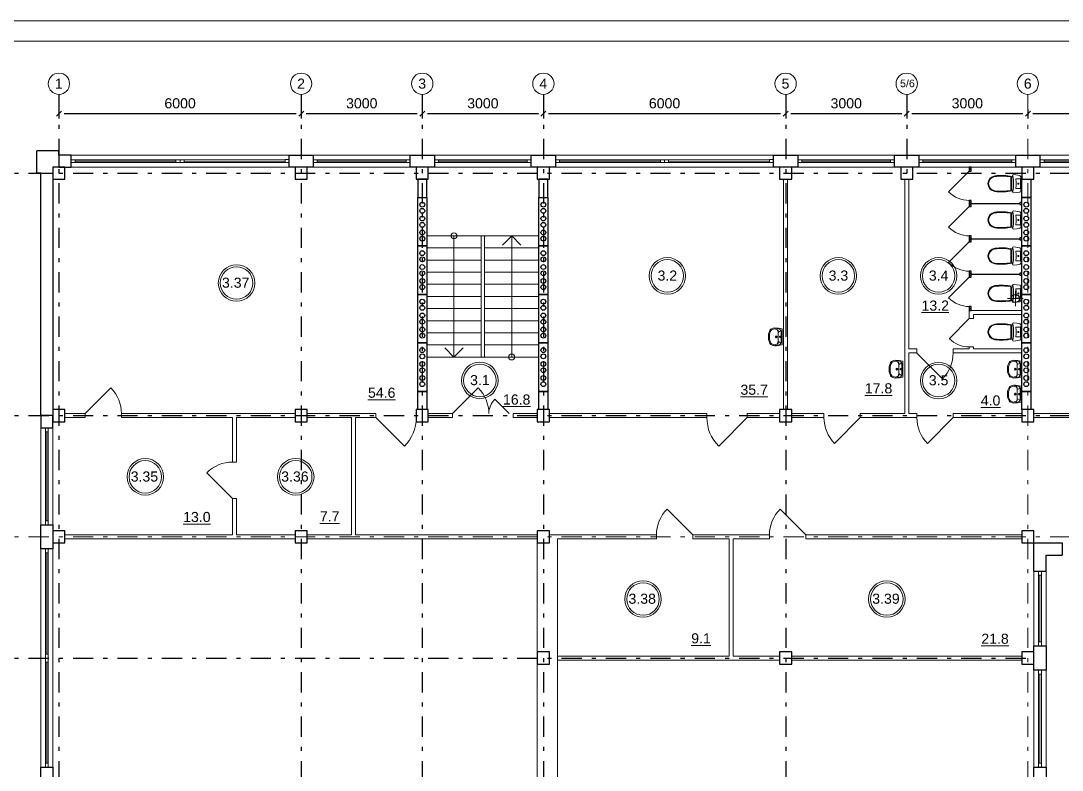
# Model space of a CAD drawing. Header units: metres. Extents: x -306 to 273, y -329 to 512.
# Drawn here: x 192.09 to 217.88, y 330.23 to 348.78 of the extents above; entities that cross this region are included whole.
import ezdxf
from ezdxf.enums import TextEntityAlignment as Align

# ---------------------------------------------------------------- set-up
doc = ezdxf.new("R2010")
doc.units = ezdxf.units.M
doc.header["$MEASUREMENT"] = 0
doc.linetypes.add('( Dashdot )', pattern=[1.001, 0.5, -0.25, 0.001, -0.25])
doc.linetypes.add('DGN Style 4', pattern=[17.066964, 8.528152, -4.264076, 0.01066, -4.264076])
doc.layers.get('DEFPOINTS').update_dxf_attribs({"lineweight": 0})
doc.layers.add('Level 50', color=7, linetype='Continuous', lineweight=0)
doc.styles.add('Standard_0', font='arial.ttf')
doc.styles.add('Style-Arial', font='arial.ttf')
doc.dimstyles.get("Standard").update_dxf_attribs({"dimtxt": 0.00018, "dimasz": 0.00018, "dimexe": 0.0002, "dimexo": 0.0625, "dimgap": 9e-05, "dimtad": 0, "dimtih": 1, "dimtoh": 1, "dimdec": 4, "dimlfac": 1000, "dimzin": 0, "dimdsep": 46, "dimtxsty": 'Standard_0', "dimcen": 9e-05, "dimadec": 0, "dimazin": 0, "dimtfac": 1, "dimtdec": 4, "dimtofl": 0, "dimtmove": 0, "dimatfit": 0, "dimfxl": 0.01, "dimfxlon": 1, "dimtolj": 1, "dimtzin": 0, "dimarcsym": 0})

# ---------------------------------------------------------------- blocks, each defined once
blk = doc.blocks.new('*U1657')
at = {"color": 7, "linetype": 'Continuous', "lineweight": 0}
blk.add_line((1.25, 0.001), (-1.25, -0.001), dxfattribs=at)
at = {"color": 7, "linetype": 'Continuous', "lineweight": 13, "flags": 128}
for points in [[(-1.35, 0.034), (-1.25, 0.034), (-1.25, -0.036), (-1.35, -0.036), (-1.35, 0.034)], [(1.25, 0.036), (1.35, 0.036), (1.35, -0.034), (1.25, -0.034), (1.25, 0.036)]]:
    blk.add_lwpolyline(points, close=True, dxfattribs=at)
at = {"color": 7, "linetype": 'Continuous', "lineweight": 0, "flags": 128}
blk.add_lwpolyline([(-1.25, 0.034), (1.25, 0.036), (1.25, -0.034), (-1.25, -0.036), (-1.25, 0.034)], close=True, dxfattribs=at)
blk = doc.blocks.new('*U1656')
at = {"color": 7, "linetype": 'Continuous', "lineweight": 0}
blk.add_line((1.25, 0), (-1.25, 0), dxfattribs=at)
at = {"color": 7, "linetype": 'Continuous', "lineweight": 13, "flags": 128}
for points in [[(-1.35, 0.035), (-1.25, 0.035), (-1.25, -0.035), (-1.35, -0.035), (-1.35, 0.035)], [(1.25, 0.035), (1.35, 0.035), (1.35, -0.035), (1.25, -0.035), (1.25, 0.035)]]:
    blk.add_lwpolyline(points, close=True, dxfattribs=at)
at = {"color": 7, "linetype": 'Continuous', "lineweight": 0, "flags": 128}
blk.add_lwpolyline([(-1.25, 0.035), (1.25, 0.035), (1.25, -0.035), (-1.25, -0.035), (-1.25, 0.035)], close=True, dxfattribs=at)
blk = doc.blocks.new('*U1658')
at = {"color": 7, "linetype": 'Continuous', "lineweight": 0}
blk.add_line((-1.1, 0), (1.1, 0), dxfattribs=at)
at = {"color": 7, "linetype": 'Continuous', "lineweight": 13, "flags": 128}
for points in [[(-1.1, -0.035), (-1.2, -0.035), (-1.2, 0.035), (-1.1, 0.035), (-1.1, -0.035)], [(1.2, -0.035), (1.1, -0.035), (1.1, 0.035), (1.2, 0.035), (1.2, -0.035)]]:
    blk.add_lwpolyline(points, close=True, dxfattribs=at)
at = {"color": 7, "linetype": 'Continuous', "lineweight": 0, "flags": 128}
blk.add_lwpolyline([(-1.1, 0.035), (1.1, 0.035), (1.1, -0.035), (-1.1, -0.035), (-1.1, 0.035)], close=True, dxfattribs=at)
blk = doc.blocks.new('*U1655')
at = {"color": 7, "linetype": 'Continuous', "lineweight": 30, "flags": 128}
blk.add_lwpolyline([(-0.11, -0.6), (-0.11, 0.6), (0.11, 0.6), (0.11, -0.6), (-0.11, -0.6)], close=True, dxfattribs=at)
at = {"color": 7, "linetype": 'Continuous', "lineweight": 30}
for centre in [(0, 0.421), (0, 0.268), (0, 0.077), (0, -0.077), (0, -0.268), (0, -0.421)]:
    blk.add_circle(centre, 0.06, dxfattribs=at)
blk = doc.blocks.new('*U1659')
at = {"color": 7, "linetype": 'Continuous', "lineweight": 0}
for p in [(-0.227, 0.114), (0.227, 0.114)]:
    blk.add_line(p, (0, -0.114), dxfattribs=at)
blk = doc.blocks.new('*U1661')
at = {"color": 7, "linetype": 'Continuous', "lineweight": 30}
for p, q in [((0.275, 0.275), (-0.275, 0.275)), ((-0.275, -0.275), (-0.275, 0.275)), ((0.275, 0.175), (0.275, 0.275)), ((-0.175, -0.275), (-0.275, -0.275))]:
    blk.add_line(p, q, dxfattribs=at)
blk = doc.blocks.new('_Oblique-1')
at = {"color": 0, "linetype": 'ByBlock', "lineweight": -2}
blk.add_line((0.5, 0.5), (-0.5, -0.5), dxfattribs=at)
blk = doc.blocks.new('*D2479')
at = {"color": 0, "linetype": 'Continuous', "lineweight": -2, "transparency": 16777216}
for p, q in [((193.031, 346.834), (193.031, 346.361)), ((199.031, 346.834), (199.031, 346.361)), ((193.156, 346.486), (198.906, 346.486))]:
    blk.add_line(p, q, dxfattribs=at)
at = {"layer": 'DEFPOINTS', "color": 0, "linetype": 'Continuous', "lineweight": 0, "transparency": 16777216}
for p in [(193.031, 346.959), (199.031, 346.959), (199.031, 346.486)]:
    blk.add_point(p, dxfattribs=at)
at = {"color": 0, "linetype": 'Continuous', "lineweight": -2, "transparency": 16777216, "xscale": 0.125, "yscale": 0.125, "zscale": 0.125, "rotation": 180}
blk.add_blockref('_Oblique-1', (193.031, 346.486), dxfattribs=at)
at = {"color": 0, "linetype": 'Continuous', "lineweight": -2, "transparency": 16777216, "xscale": 0.125, "yscale": 0.125, "zscale": 0.125}
blk.add_blockref('_Oblique-1', (199.031, 346.486), dxfattribs=at)
at = {"color": 0, "linetype": 'Continuous', "lineweight": 0, "transparency": 16777216, "insert": (196.031, 346.738), "char_height": 0.25, "attachment_point": 5, "style": 'Style-Arial'}
blk.add_mtext('\\A1;6000', dxfattribs=at)
blk = doc.blocks.new('ум9')
at = {"color": 252, "lineweight": 13}
for p, q in [((0.317, 0), (-0.317, 0)), ((-0.237, -0.059), (-0.19, -0.143)), ((0.228, -0.039), (-0.228, -0.039)), ((0.185, -0.156), (-0.171, -0.156)), ((0.046, -0.234), (-0.046, -0.234)), ((0.035, -0.08), (-0.035, -0.08)), ((0, -0.115), (0, -0.045)), ((0, -0.189), (0, -0.28)), ((0.237, -0.059), (0.19, -0.143))]:
    blk.add_line(p, q, dxfattribs=at)
for centre, radius in [((0, -0.234), 0.0351), ((0, -0.08), 0.0221), ((0, -0.234), 0.0221)]:
    blk.add_circle(centre, radius, dxfattribs=at)
for centre, radius, start, end in [((1.163, -0.334), 1.518, 167.3206, 178.6525), ((-0.135, -0.304), 0.22, 178.312, 234.1043), ((-0.355, -0.298), 0.00065, 358.312, 358.6525), ((0.089, -0.267), 0.429, 154.5977, 180.3349), ((-0.317, -0.001), 0.00065, 90, 167.3206), ((-0.135, -0.303), 0.18, 141.0504, 245.2718), ((-0.228, -0.117), 0.078, 90, 154.5977), ((-0.135, -0.303), 0.193, 141.0504, 147.7493), ((-0.181, -0.302), 0.159, 98.7111, 129.9424), ((-0.181, -0.302), 0.146, 86.1548, 129.9424), ((0.181, -0.302), 0.146, 50.0576, 93.8452), ((0.181, -0.302), 0.159, 50.0576, 81.2889), ((0.135, -0.303), 0.18, 294.7282, 38.9496), ((0.228, -0.117), 0.078, 25.4023, 90), ((0.135, -0.304), 0.22, 305.8957, 1.688), ((0.135, -0.303), 0.193, 32.2507, 38.9496), ((-0.089, -0.267), 0.429, 359.6651, 25.4023), ((0.317, -0.001), 0.00065, 12.6794, 90), ((-1.163, -0.334), 1.518, 1.3475, 12.6794), ((0.355, -0.298), 0.00065, 181.3475, 181.688), ((-0.035, -0.093), 0.452, 239.6448, 267.5368), ((-0.035, -0.093), 0.413, 244.8898, 267.5368), ((0, 0.104), 0.65, 265.1692, 274.8308), ((0, 0.104), 0.611, 265.1692, 274.8308), ((0.035, -0.093), 0.413, 272.4632, 300.3552), ((0.035, -0.093), 0.452, 272.4632, 300.3552)]:
    blk.add_arc(centre, radius, start, end, dxfattribs=at)
blk = doc.blocks.new('ун2')
at = {"color": 252, "lineweight": 13}
for p, q in [((-0.131, -0.114), (-0.131, 0.006)), ((0.131, -0.114), (0.131, 0.006)), ((-0.25, -0.194), (-0.229, -0.012)), ((0, -0.266), (-0.184, -0.266)), ((0, -0.235), (-0.168, -0.235)), ((0, -0.235), (0.168, -0.235)), ((0, -0.266), (0.184, -0.266)), ((0.25, -0.194), (0.229, -0.012))]:
    blk.add_line(p, q, dxfattribs=at)
blk.add_circle((0, -0.058), 0.0157, dxfattribs=at)
for centre, radius, start, end in [((-0.225, 0.014), 0.0259, 262.0147, 1.5137), ((0, 1.373), 1.373, 261.6431, 278.3569), ((0.225, 0.014), 0.0258, 178.1572, 278.1058), ((-0.226, -0.192), 0.0242, 185.3126, 270.5398), ((0, -1.267), 1.076, 77.8721, 102.1279), ((1.292, -0.524), 1.518, 168.8327, 186.9654), ((-0.169, -0.152), 0.0829, 229.7034, 270.7895), ((1.29, -0.524), 1.497, 170.087, 187.0749), ((-0.115, -0.115), 0.0166, 175.2998, 270.088), ((0, -0.594), 0.477, 76.0614, 103.9386), ((0.115, -0.115), 0.0166, 269.912, 4.7002), ((0.169, -0.152), 0.0829, 269.2105, 310.2966), ((-1.29, -0.524), 1.497, 352.9251, 9.913), ((-1.292, -0.524), 1.518, 353.0346, 11.1673), ((0.226, -0.192), 0.0242, 269.4602, 354.6874), ((0, -0.679), 0.217, 187.7539, 269.9084), ((0, -0.679), 0.198, 188.5249, 269.9084), ((0, -0.679), 0.198, 270.0916, 351.4751), ((0, -0.679), 0.217, 270.0916, 352.2461)]:
    blk.add_arc(centre, radius, start, end, dxfattribs=at)
blk = doc.blocks.new('*U1662')
at = {"color": 7, "linetype": 'Continuous', "lineweight": 0, "flags": 128}
blk.add_lwpolyline([(42.05, 29.7), (42.05, -29.7), (-42.05, -29.7), (-42.05, 29.7), (42.05, 29.7)], close=True, dxfattribs=at)
at = {"layer": 'Level 50', "color": 7, "linetype": 'Continuous', "lineweight": 13}
blk.add_line((41.55, 29.2), (-40.05, 29.2), dxfattribs=at)
blk = doc.blocks.new('*U1796')
at = {"color": 7, "linetype": 'Continuous', "lineweight": 13}
for radius in [0.452, 0.402]:
    blk.add_circle((0, 0), radius, dxfattribs=at)
at = {"color": 7, "linetype": 'Continuous', "lineweight": 13, "style": 'Style-Arial'}
blk.add_text('3.1', height=0.25, dxfattribs=at).set_placement((-0.242, 0.133), align=Align.TOP_LEFT)
blk = doc.blocks.new('*U1825')
at = {"color": 7, "linetype": 'Continuous', "lineweight": 13}
for radius in [0.452, 0.402]:
    blk.add_circle((0, 0), radius, dxfattribs=at)
at = {"color": 7, "linetype": 'Continuous', "lineweight": 13, "style": 'Style-Arial'}
blk.add_text('3.2', height=0.25, dxfattribs=at).set_placement((-0.242, 0.133), align=Align.TOP_LEFT)
blk = doc.blocks.new('*U1826')
at = {"color": 7, "linetype": 'Continuous', "lineweight": 13}
for radius in [0.452, 0.402]:
    blk.add_circle((0, 0), radius, dxfattribs=at)
at = {"color": 7, "linetype": 'Continuous', "lineweight": 13, "style": 'Style-Arial'}
blk.add_text('3.3', height=0.25, dxfattribs=at).set_placement((-0.242, 0.133), align=Align.TOP_LEFT)
blk = doc.blocks.new('*U1827')
at = {"color": 7, "linetype": 'Continuous', "lineweight": 13}
for radius in [0.452, 0.402]:
    blk.add_circle((0, 0), radius, dxfattribs=at)
at = {"color": 7, "linetype": 'Continuous', "lineweight": 13, "style": 'Style-Arial'}
blk.add_text('3.4', height=0.25, dxfattribs=at).set_placement((-0.242, 0.133), align=Align.TOP_LEFT)
blk = doc.blocks.new('*U1828')
at = {"color": 7, "linetype": 'Continuous', "lineweight": 13}
for radius in [0.452, 0.402]:
    blk.add_circle((0, 0), radius, dxfattribs=at)
at = {"color": 7, "linetype": 'Continuous', "lineweight": 13, "style": 'Style-Arial'}
blk.add_text('3.5', height=0.25, dxfattribs=at).set_placement((-0.242, 0.133), align=Align.TOP_LEFT)
blk = doc.blocks.new('*U1870')
at = {"color": 7, "linetype": 'Continuous', "lineweight": 13}
for radius in [0.452, 0.402]:
    blk.add_circle((0, 0), radius, dxfattribs=at)
at = {"color": 7, "linetype": 'Continuous', "lineweight": 13, "style": 'Style-Arial'}
blk.add_text('3.35', height=0.25, dxfattribs=at).set_placement((-0.361, 0.133), align=Align.TOP_LEFT)
blk = doc.blocks.new('*U1871')
at = {"color": 7, "linetype": 'Continuous', "lineweight": 13}
for radius in [0.452, 0.402]:
    blk.add_circle((0, 0), radius, dxfattribs=at)
at = {"color": 7, "linetype": 'Continuous', "lineweight": 13, "style": 'Style-Arial'}
blk.add_text('3.36', height=0.25, dxfattribs=at).set_placement((-0.361, 0.133), align=Align.TOP_LEFT)
blk = doc.blocks.new('*U1872')
at = {"color": 7, "linetype": 'Continuous', "lineweight": 13}
for radius in [0.452, 0.402]:
    blk.add_circle((0, 0), radius, dxfattribs=at)
at = {"color": 7, "linetype": 'Continuous', "lineweight": 13, "style": 'Style-Arial'}
blk.add_text('3.37', height=0.25, dxfattribs=at).set_placement((-0.361, 0.133), align=Align.TOP_LEFT)
blk = doc.blocks.new('*U1873')
at = {"color": 7, "linetype": 'Continuous', "lineweight": 13}
for radius in [0.452, 0.402]:
    blk.add_circle((0, 0), radius, dxfattribs=at)
at = {"color": 7, "linetype": 'Continuous', "lineweight": 13, "style": 'Style-Arial'}
blk.add_text('3.38', height=0.25, dxfattribs=at).set_placement((-0.361, 0.133), align=Align.TOP_LEFT)
blk = doc.blocks.new('*U1874')
at = {"color": 7, "linetype": 'Continuous', "lineweight": 13}
for radius in [0.452, 0.402]:
    blk.add_circle((0, 0), radius, dxfattribs=at)
at = {"color": 7, "linetype": 'Continuous', "lineweight": 13, "style": 'Style-Arial'}
blk.add_text('3.39', height=0.25, dxfattribs=at).set_placement((-0.361, 0.133), align=Align.TOP_LEFT)
blk = doc.blocks.new('*U1893')
at = {"color": 7, "linetype": 'DGN Style 4', "lineweight": 0}
for p, q in [((-0.194, 0), (0.194, 0)), ((0, 0.194), (0, -0.193))]:
    blk.add_line(p, q, dxfattribs=at)
at = {"color": 92, "linetype": 'Continuous', "lineweight": 30}
blk.add_circle((0, 0), 0.1, dxfattribs=at)
blk = doc.blocks.new('*U1888')
at = {"color": 7, "lineweight": 13}
blk.add_line((-0.5, 0.354), (0.207, -0.354), dxfattribs=at)
at = {"color": 7, "lineweight": 0}
blk.add_arc((-0.5, 0.354), 1, 315, 360, dxfattribs=at)
blk = doc.blocks.new('*U1894')
at = {"color": 7, "lineweight": 13}
for p, q in [((-0.7, -0.318), (-0.064, 0.318)), ((0.7, -0.318), (0.346, 0.035))]:
    blk.add_line(p, q, dxfattribs=at)
at = {"color": 7, "lineweight": 0}
for centre, radius, start, end in [((-0.7, -0.318), 0.9, 0, 45), ((0.7, -0.318), 0.5, 135, 180)]:
    blk.add_arc(centre, radius, start, end, dxfattribs=at)
blk = doc.blocks.new('*U1889')
at = {"color": 7, "linetype": 'Continuous', "lineweight": 13}
blk.add_line((-0.45, 0.318), (0.186, -0.318), dxfattribs=at)
at = {"color": 7, "linetype": 'Continuous', "lineweight": 0}
blk.add_arc((-0.45, 0.318), 0.9, 315, 360, dxfattribs=at)
blk = doc.blocks.new('*U1891')
at = {"color": 7, "linetype": 'Continuous', "lineweight": 13}
blk.add_line((-0.35, 0.247), (0.145, -0.247), dxfattribs=at)
at = {"color": 7, "linetype": 'Continuous', "lineweight": 0}
blk.add_arc((-0.35, 0.247), 0.7, 315, 0, dxfattribs=at)
blk = doc.blocks.new('*U1892')
at = {"color": 252, "linetype": 'Continuous', "lineweight": 13}
for p, q in [((-0.906, 1.162), (-0.394, 1.675)), ((-0.906, 0.287), (-0.394, 0.8)), ((-0.906, -0.588), (-0.394, -0.075)), ((-0.906, -1.463), (-0.394, -0.95))]:
    blk.add_line(p, q, dxfattribs=at)
at = {"color": 252, "linetype": 'Continuous', "lineweight": 30}
for p, q in [((-0.344, 0.875), (0.856, 0.875)), ((-0.344, 0), (0.856, 0)), ((-0.344, -0.875), (0.856, -0.875))]:
    blk.add_line(p, q, dxfattribs=at)
at = {"color": 252, "linetype": 'Continuous', "lineweight": 30, "flags": 128}
for points in [[(-0.344, 1.725), (-0.344, 1.775), (-0.394, 1.775), (-0.394, 1.725), (-0.344, 1.725)], [(-0.344, 1.675), (-0.344, 1.725), (-0.394, 1.725), (-0.394, 1.675), (-0.344, 1.675)], [(-0.344, 0.9), (-0.344, 0.95), (-0.394, 0.95), (-0.394, 0.9), (-0.344, 0.9)], [(-0.344, 0.85), (-0.344, 0.9), (-0.394, 0.9), (-0.394, 0.85), (-0.344, 0.85)], [(-0.344, 0.8), (-0.344, 0.85), (-0.394, 0.85), (-0.394, 0.8), (-0.344, 0.8)], [(0.906, 0.85), (0.906, 0.9), (0.856, 0.9), (0.856, 0.85), (0.906, 0.85)], [(-0.344, 0.025), (-0.344, 0.075), (-0.394, 0.075), (-0.394, 0.025), (-0.344, 0.025)], [(-0.344, -0.025), (-0.344, 0.025), (-0.394, 0.025), (-0.394, -0.025), (-0.344, -0.025)], [(0.906, -0.025), (0.906, 0.025), (0.856, 0.025), (0.856, -0.025), (0.906, -0.025)], [(-0.344, -0.075), (-0.344, -0.025), (-0.394, -0.025), (-0.394, -0.075), (-0.344, -0.075)], [(-0.344, -0.85), (-0.344, -0.8), (-0.394, -0.8), (-0.394, -0.85), (-0.344, -0.85)], [(-0.344, -0.9), (-0.344, -0.85), (-0.394, -0.85), (-0.394, -0.9), (-0.344, -0.9)], [(-0.344, -0.95), (-0.344, -0.9), (-0.394, -0.9), (-0.394, -0.95), (-0.344, -0.95)], [(0.906, -0.9), (0.906, -0.85), (0.856, -0.85), (0.856, -0.9), (0.906, -0.9)], [(-0.344, -1.725), (-0.344, -1.675), (-0.394, -1.675), (-0.394, -1.725), (-0.344, -1.725)], [(-0.344, -1.775), (-0.344, -1.725), (-0.394, -1.725), (-0.394, -1.775), (-0.344, -1.775)]]:
    blk.add_lwpolyline(points, close=True, dxfattribs=at)
at = {"color": 252, "linetype": 'Continuous', "lineweight": 0}
for centre in [(-0.394, 1.675), (-0.394, 0.8), (-0.394, -0.075), (-0.394, -0.95)]:
    blk.add_arc(centre, 0.725, 225, 270, dxfattribs=at)
blk = doc.blocks.new('*D2407')
at = {"color": 0, "linetype": 'Continuous', "lineweight": -2, "transparency": 16777216}
for p, q in [((199.031, 346.834), (199.031, 346.361)), ((199.156, 346.486), (201.906, 346.486)), ((202.031, 346.584), (202.031, 346.361))]:
    blk.add_line(p, q, dxfattribs=at)
at = {"layer": 'DEFPOINTS', "color": 0, "linetype": 'Continuous', "lineweight": 0, "transparency": 16777216}
for p in [(199.031, 346.959), (202.031, 346.709), (202.031, 346.486)]:
    blk.add_point(p, dxfattribs=at)
at = {"color": 0, "linetype": 'Continuous', "lineweight": -2, "transparency": 16777216, "xscale": 0.125, "yscale": 0.125, "zscale": 0.125, "rotation": 180}
blk.add_blockref('_Oblique-1', (199.031, 346.486), dxfattribs=at)
at = {"color": 0, "linetype": 'Continuous', "lineweight": -2, "transparency": 16777216, "xscale": 0.125, "yscale": 0.125, "zscale": 0.125}
blk.add_blockref('_Oblique-1', (202.031, 346.486), dxfattribs=at)
at = {"color": 0, "linetype": 'Continuous', "lineweight": 0, "transparency": 16777216, "insert": (200.531, 346.738), "char_height": 0.25, "attachment_point": 5, "style": 'Style-Arial'}
blk.add_mtext('\\A1;3000', dxfattribs=at)
blk = doc.blocks.new('*D2408')
at = {"color": 0, "linetype": 'Continuous', "lineweight": -2, "transparency": 16777216}
for p, q in [((205.031, 346.834), (205.031, 346.361)), ((202.031, 346.584), (202.031, 346.361)), ((202.156, 346.486), (204.906, 346.486))]:
    blk.add_line(p, q, dxfattribs=at)
at = {"layer": 'DEFPOINTS', "color": 0, "linetype": 'Continuous', "lineweight": 0, "transparency": 16777216}
for p in [(205.031, 346.959), (202.031, 346.709), (205.031, 346.486)]:
    blk.add_point(p, dxfattribs=at)
at = {"color": 0, "linetype": 'Continuous', "lineweight": -2, "transparency": 16777216, "xscale": 0.125, "yscale": 0.125, "zscale": 0.125, "rotation": 180}
blk.add_blockref('_Oblique-1', (202.031, 346.486), dxfattribs=at)
at = {"color": 0, "linetype": 'Continuous', "lineweight": -2, "transparency": 16777216, "xscale": 0.125, "yscale": 0.125, "zscale": 0.125}
blk.add_blockref('_Oblique-1', (205.031, 346.486), dxfattribs=at)
at = {"color": 0, "linetype": 'Continuous', "lineweight": 0, "transparency": 16777216, "insert": (203.531, 346.738), "char_height": 0.25, "attachment_point": 5, "style": 'Style-Arial'}
blk.add_mtext('\\A1;3000', dxfattribs=at)
blk = doc.blocks.new('*D2409')
at = {"color": 0, "linetype": 'Continuous', "lineweight": -2, "transparency": 16777216}
for p, q in [((205.031, 346.834), (205.031, 346.361)), ((211.031, 346.834), (211.031, 346.361)), ((205.156, 346.486), (210.906, 346.486))]:
    blk.add_line(p, q, dxfattribs=at)
at = {"layer": 'DEFPOINTS', "color": 0, "linetype": 'Continuous', "lineweight": 0, "transparency": 16777216}
for p in [(205.031, 346.959), (211.031, 346.959), (211.031, 346.486)]:
    blk.add_point(p, dxfattribs=at)
at = {"color": 0, "linetype": 'Continuous', "lineweight": -2, "transparency": 16777216, "xscale": 0.125, "yscale": 0.125, "zscale": 0.125, "rotation": 180}
blk.add_blockref('_Oblique-1', (205.031, 346.486), dxfattribs=at)
at = {"color": 0, "linetype": 'Continuous', "lineweight": -2, "transparency": 16777216, "xscale": 0.125, "yscale": 0.125, "zscale": 0.125}
blk.add_blockref('_Oblique-1', (211.031, 346.486), dxfattribs=at)
at = {"color": 0, "linetype": 'Continuous', "lineweight": 0, "transparency": 16777216, "insert": (208.031, 346.738), "char_height": 0.25, "attachment_point": 5, "style": 'Style-Arial'}
blk.add_mtext('\\A1;6000', dxfattribs=at)
blk = doc.blocks.new('*D2410')
at = {"color": 0, "linetype": 'Continuous', "lineweight": -2, "transparency": 16777216}
for p, q in [((211.031, 346.834), (211.031, 346.361)), ((211.156, 346.486), (213.906, 346.486)), ((214.031, 346.584), (214.031, 346.361))]:
    blk.add_line(p, q, dxfattribs=at)
at = {"layer": 'DEFPOINTS', "color": 0, "linetype": 'Continuous', "lineweight": 0, "transparency": 16777216}
for p in [(211.031, 346.959), (214.031, 346.709), (214.031, 346.486)]:
    blk.add_point(p, dxfattribs=at)
at = {"color": 0, "linetype": 'Continuous', "lineweight": -2, "transparency": 16777216, "xscale": 0.125, "yscale": 0.125, "zscale": 0.125, "rotation": 180}
blk.add_blockref('_Oblique-1', (211.031, 346.486), dxfattribs=at)
at = {"color": 0, "linetype": 'Continuous', "lineweight": -2, "transparency": 16777216, "xscale": 0.125, "yscale": 0.125, "zscale": 0.125}
blk.add_blockref('_Oblique-1', (214.031, 346.486), dxfattribs=at)
at = {"color": 0, "linetype": 'Continuous', "lineweight": 0, "transparency": 16777216, "insert": (212.531, 346.738), "char_height": 0.25, "attachment_point": 5, "style": 'Style-Arial'}
blk.add_mtext('\\A1;3000', dxfattribs=at)
blk = doc.blocks.new('*D2411')
at = {"color": 0, "linetype": 'Continuous', "lineweight": -2, "transparency": 16777216}
for p, q in [((214.031, 346.584), (214.031, 346.361)), ((214.156, 346.486), (216.906, 346.486)), ((217.031, 346.584), (217.031, 346.361))]:
    blk.add_line(p, q, dxfattribs=at)
at = {"layer": 'DEFPOINTS', "color": 0, "linetype": 'Continuous', "lineweight": 0, "transparency": 16777216}
for p in [(214.031, 346.709), (217.031, 346.709), (217.031, 346.486)]:
    blk.add_point(p, dxfattribs=at)
at = {"color": 0, "linetype": 'Continuous', "lineweight": -2, "transparency": 16777216, "xscale": 0.125, "yscale": 0.125, "zscale": 0.125, "rotation": 180}
blk.add_blockref('_Oblique-1', (214.031, 346.486), dxfattribs=at)
at = {"color": 0, "linetype": 'Continuous', "lineweight": -2, "transparency": 16777216, "xscale": 0.125, "yscale": 0.125, "zscale": 0.125}
blk.add_blockref('_Oblique-1', (217.031, 346.486), dxfattribs=at)
at = {"color": 0, "linetype": 'Continuous', "lineweight": 0, "transparency": 16777216, "insert": (215.531, 346.738), "char_height": 0.25, "attachment_point": 5, "style": 'Style-Arial'}
blk.add_mtext('\\A1;3000', dxfattribs=at)
blk = doc.blocks.new('*D2421')
at = {"color": 0, "linetype": 'Continuous', "lineweight": -2, "transparency": 16777216}
for p, q in [((217.031, 346.584), (217.031, 346.361)), ((217.156, 346.486), (222.906, 346.486)), ((223.031, 346.584), (223.031, 346.361))]:
    blk.add_line(p, q, dxfattribs=at)
at = {"layer": 'DEFPOINTS', "color": 0, "linetype": 'Continuous', "lineweight": 0, "transparency": 16777216}
for p in [(217.031, 346.709), (223.031, 346.709), (223.031, 346.486)]:
    blk.add_point(p, dxfattribs=at)
at = {"color": 0, "linetype": 'Continuous', "lineweight": -2, "transparency": 16777216, "xscale": 0.125, "yscale": 0.125, "zscale": 0.125, "rotation": 180}
blk.add_blockref('_Oblique-1', (217.031, 346.486), dxfattribs=at)
at = {"color": 0, "linetype": 'Continuous', "lineweight": -2, "transparency": 16777216, "xscale": 0.125, "yscale": 0.125, "zscale": 0.125}
blk.add_blockref('_Oblique-1', (223.031, 346.486), dxfattribs=at)
at = {"color": 0, "linetype": 'Continuous', "lineweight": 0, "transparency": 16777216, "insert": (220.031, 346.738), "char_height": 0.25, "attachment_point": 5, "style": 'Style-Arial'}
blk.add_mtext('\\A1;6000', dxfattribs=at)

msp = doc.modelspace()

# ---------------------------------------------------------------- linework, layer by layer
at = {"color": 1, "linetype": '( Dashdot )'}
for p, q in [((193.03122933, 346.95949373), (193.03122933, 298.43607877)), ((199.03122933, 346.95949373), (199.03122933, 298.43607877)), ((202.03122933, 346.95949373), (202.03122933, 298.43607877)), ((205.03122933, 346.95949373), (205.03122933, 298.43607877)), ((211.03122933, 346.95949373), (211.03122933, 298.43607877)), ((214.03122933, 346.95949373), (214.03122933, 344.85949373)), ((190.07964142, 345.00949373), (261.97964142, 345.00949373)), ((190.07964142, 339.00949373), (261.97964142, 339.00949373)), ((190.07964142, 333.00949373), (217.03122933, 333.00949373))]:
    msp.add_line(p, q, dxfattribs=at)
at = {"color": 1, "linetype": '( Dashdot )', "lineweight": 0}
for p, q in [((217.03122933, 346.95949373), (217.03122933, 298.43607877)), ((190.07964142, 336.00949373), (261.97964142, 336.00949373))]:
    msp.add_line(p, q, dxfattribs=at)
at = {"color": 7, "linetype": 'Continuous', "lineweight": 13}
for p, q in [((202.13964142, 343.45949373), (204.91964142, 343.45949373)), ((203.48964142, 340.45949373), (203.48964142, 343.45949373)), ((203.56964142, 340.45949373), (203.56964142, 343.45949373)), ((216.87964142, 341.60949373), (215.57964142, 341.60949373)), ((215.57964142, 341.60949373), (215.57964142, 341.40949373)), ((216.87964142, 341.50949373), (215.67964142, 341.50949373)), ((215.67964142, 341.50949373), (215.67964142, 341.40949373)), ((215.67964142, 341.40949373), (215.57964142, 341.40949373)), ((214.07964142, 340.65949373), (214.27964142, 340.65949373)), ((214.07964142, 340.55949373), (214.27964142, 340.55949373)), ((214.27964142, 340.65949373), (214.27964142, 340.55949373)), ((215.17964142, 340.65949373), (215.17964142, 340.55949373)), ((215.17964142, 340.65949373), (215.57964142, 340.65949373)), ((215.17964142, 340.55949373), (216.87964142, 340.55949373)), ((215.57964142, 340.70949373), (215.67964142, 340.70949373)), ((215.57964142, 340.70949373), (215.57964142, 340.65949373)), ((215.67964142, 340.70949373), (215.67964142, 340.65949373)), ((215.67964142, 340.65949373), (216.87964142, 340.65949373)), ((202.13964142, 340.45949373), (204.91964142, 340.45949373)), ((193.67964142, 339.05949373), (193.67964142, 338.95949373)), ((194.57964142, 339.05949373), (194.57964142, 338.95949373)), ((197.32964142, 338.95949373), (197.32964142, 337.85949373)), ((197.42964142, 338.95949373), (197.42964142, 337.85949373)), ((199.17964142, 339.05949373), (200.87964142, 339.05949373)), ((199.17964142, 338.95949373), (200.27964142, 338.95949373)), ((200.27964142, 338.95949373), (200.27964142, 336.05949373)), ((200.37964142, 338.95949373), (200.87964142, 338.95949373)), ((200.37964142, 338.95949373), (200.37964142, 336.05949373)), ((200.87964142, 339.05949373), (200.87964142, 338.95949373)), ((201.87964142, 339.05949373), (201.87964142, 338.95949373)), ((202.17964142, 339.05949373), (202.77964142, 339.05949373)), ((202.17964142, 338.95949373), (202.77964142, 338.95949373)), ((202.77964142, 339.05949373), (202.77964142, 338.95949373)), ((204.27964142, 339.05949373), (204.27964142, 338.95949373)), ((204.27964142, 339.05949373), (204.87964142, 339.05949373)), ((204.27964142, 338.95949373), (204.87964142, 338.95949373)), ((209.07964142, 339.05949373), (209.07964142, 338.95949373)), ((210.07964142, 339.05949373), (210.07964142, 338.95949373)), ((211.17964142, 339.05949373), (211.97964142, 339.05949373)), ((211.17964142, 338.95949373), (211.97964142, 338.95949373)), ((211.97964142, 339.05949373), (211.97964142, 338.95949373)), ((212.87964142, 339.05949373), (212.87964142, 338.95949373)), ((212.87964142, 339.05949373), (213.97964142, 339.05949373)), ((212.87964142, 338.95949373), (214.27964142, 338.95949373)), ((214.07964142, 339.05949373), (214.27964142, 339.05949373)), ((214.27964142, 339.05949373), (214.27964142, 338.95949373)), ((215.17964142, 339.05949373), (215.17964142, 338.95949373)), ((215.17964142, 339.05949373), (216.87964142, 339.05949373)), ((215.17964142, 338.95949373), (216.87964142, 338.95949373)), ((217.17964142, 339.05949373), (222.87964142, 339.05949373)), ((217.17964142, 338.95949373), (222.87964142, 338.95949373)), ((197.32964142, 337.85949373), (197.42964142, 337.85949373)), ((197.32964142, 336.95949373), (197.42964142, 336.95949373)), ((197.32964142, 336.95949373), (197.32964142, 336.05949373)), ((197.42964142, 336.95949373), (197.42964142, 336.05949373)), ((199.17964142, 336.05949373), (200.27964142, 336.05949373)), ((199.17964142, 335.95949373), (204.87964142, 335.95949373)), ((200.37964142, 336.05949373), (204.87964142, 336.05949373)), ((204.87964142, 335.95949373), (204.87964142, 311.85949373)), ((205.17964142, 336.05949373), (207.82964142, 336.05949373)), ((205.37964142, 335.95949373), (205.37964142, 312.10949373)), ((205.37964142, 335.95949373), (207.82964142, 335.95949373)), ((207.82964142, 336.05949373), (207.82964142, 335.95949373)), ((208.72964142, 336.05949373), (208.72964142, 335.95949373)), ((208.72964142, 336.05949373), (210.62964142, 336.05949373)), ((208.72964142, 335.95949373), (209.62964142, 335.95949373)), ((209.62964142, 335.95949373), (209.62964142, 335.05949373)), ((209.72964142, 335.95949373), (209.72964142, 335.05949373)), ((209.72964142, 335.95949373), (210.62964142, 335.95949373)), ((210.62964142, 336.05949373), (210.62964142, 335.95949373)), ((211.52964142, 336.05949373), (211.52964142, 335.95949373)), ((211.52964142, 336.05949373), (216.87964142, 336.05949373)), ((211.52964142, 335.95949373), (216.87964142, 335.95949373)), ((209.62964142, 335.05949373), (209.62964142, 333.05949373)), ((209.72964142, 335.05949373), (209.72964142, 333.05949373)), ((205.37964142, 333.05949373), (209.62964142, 333.05949373)), ((209.72964142, 333.05949373), (210.87964142, 333.05949373)), ((211.17964142, 333.05949373), (216.87964142, 333.05949373)), ((205.37964142, 332.95949373), (210.87964142, 332.95949373)), ((211.17964142, 332.95949373), (216.87964142, 332.95949373))]:
    msp.add_line(p, q, dxfattribs=at)
at = {"color": 7, "linetype": 'Continuous', "lineweight": 0}
for p, q in [((202.81464142, 343.45949373), (202.81464142, 340.45949373)), ((204.24464142, 340.45949373), (204.24464142, 343.45949373)), ((202.13964142, 343.15949373), (203.48964142, 343.15949373)), ((203.56964142, 343.15949373), (204.91964142, 343.15949373)), ((202.13964142, 342.85949373), (203.48964142, 342.85949373)), ((203.56964142, 342.85949373), (204.91964142, 342.85949373)), ((202.13964142, 342.55949373), (203.48964142, 342.55949373)), ((203.56964142, 342.55949373), (204.91964142, 342.55949373)), ((202.13964142, 342.25949373), (203.48964142, 342.25949373)), ((203.56964142, 342.25949373), (204.91964142, 342.25949373)), ((202.13964142, 341.95949373), (203.48964142, 341.95949373)), ((203.56964142, 341.95949373), (204.91964142, 341.95949373)), ((202.13964142, 341.65949373), (203.48964142, 341.65949373)), ((203.56964142, 341.65949373), (204.91964142, 341.65949373)), ((202.13964142, 341.35949373), (203.48964142, 341.35949373)), ((203.56964142, 341.35949373), (204.91964142, 341.35949373)), ((202.13964142, 341.05949373), (203.48964142, 341.05949373)), ((203.56964142, 341.05949373), (204.91964142, 341.05949373)), ((202.13964142, 340.75949373), (203.48964142, 340.75949373)), ((203.56964142, 340.75949373), (204.91964142, 340.75949373)), ((217.32964142, 333.40949373), (217.32964142, 335.05949373))]:
    msp.add_line(p, q, dxfattribs=at)
at = {"color": 7, "linetype": 'Continuous', "lineweight": 30}
for p in [(217.87964142, 335.85949373), (217.47964142, 335.55949373)]:
    msp.add_line(p, (217.87964142, 335.55949373), dxfattribs=at)
at = {"color": 7, "linetype": 'Continuous', "lineweight": 30, "flags": 128}
for points in [[(193.02964142, 345.15949373), (193.32964142, 345.15949373), (193.32964142, 345.45949373), (193.02964142, 345.45949373), (193.02964142, 345.15949373)], [(199.32964142, 345.15949373), (198.72964142, 345.15949373), (198.72964142, 345.45949373), (199.32964142, 345.45949373), (199.32964142, 345.15949373)], [(202.32964142, 345.15949373), (201.72964142, 345.15949373), (201.72964142, 345.45949373), (202.32964142, 345.45949373), (202.32964142, 345.15949373)], [(205.32964142, 345.15949373), (204.72964142, 345.15949373), (204.72964142, 345.45949373), (205.32964142, 345.45949373), (205.32964142, 345.15949373)], [(211.32964142, 345.15949373), (210.72964142, 345.15949373), (210.72964142, 345.45949373), (211.32964142, 345.45949373), (211.32964142, 345.15949373)], [(214.32964142, 345.15949373), (213.72964142, 345.15949373), (213.72964142, 345.45949373), (214.32964142, 345.45949373), (214.32964142, 345.15949373)], [(217.32964142, 345.15949373), (216.72964142, 345.15949373), (216.72964142, 345.45949373), (217.32964142, 345.45949373), (217.32964142, 345.15949373)], [(192.87964142, 345.15949373), (192.87964142, 344.85949373), (193.17964142, 344.85949373), (193.17964142, 345.15949373), (192.87964142, 345.15949373)], [(198.87964142, 345.15949373), (198.87964142, 344.85949373), (199.17964142, 344.85949373), (199.17964142, 345.15949373), (198.87964142, 345.15949373)], [(201.87964142, 345.15949373), (201.87964142, 344.85949373), (202.17964142, 344.85949373), (202.17964142, 345.15949373), (201.87964142, 345.15949373)], [(204.87964142, 345.15949373), (204.87964142, 344.85949373), (205.17964142, 344.85949373), (205.17964142, 345.15949373), (204.87964142, 345.15949373)], [(210.87964142, 345.15949373), (210.87964142, 344.85949373), (211.17964142, 344.85949373), (211.17964142, 345.15949373), (210.87964142, 345.15949373)], [(213.87964142, 345.15949373), (213.87964142, 344.85949373), (214.17964142, 344.85949373), (214.17964142, 345.15949373), (213.87964142, 345.15949373)], [(216.87964142, 345.15949373), (216.87964142, 344.85949373), (217.17964142, 344.85949373), (217.17964142, 345.15949373), (216.87964142, 345.15949373)], [(192.57964142, 339.00949373), (192.57964142, 345.00949373), (192.87964142, 345.00949373), (192.87964142, 339.00949373), (192.57964142, 339.00949373)], [(201.91964142, 344.40949373), (202.13964142, 344.40949373), (202.13964142, 344.85949373), (201.91964142, 344.85949373), (201.91964142, 344.40949373)], [(204.91964142, 344.40949373), (205.13964142, 344.40949373), (205.13964142, 344.85949373), (204.91964142, 344.85949373), (204.91964142, 344.40949373)], [(216.87964142, 344.85949373), (217.09964142, 344.85949373), (217.09964142, 344.40949373), (216.87964142, 344.40949373), (216.87964142, 344.85949373)], [(201.91964142, 339.60949373), (202.13964142, 339.60949373), (202.13964142, 339.15949373), (201.91964142, 339.15949373), (201.91964142, 339.60949373)], [(204.91964142, 339.60949373), (205.13964142, 339.60949373), (205.13964142, 339.15949373), (204.91964142, 339.15949373), (204.91964142, 339.60949373)], [(216.87964142, 339.60949373), (217.09964142, 339.60949373), (217.09964142, 339.15949373), (216.87964142, 339.15949373), (216.87964142, 339.60949373)], [(192.57964142, 338.70949373), (192.87964142, 338.70949373), (192.87964142, 339.00949373), (192.57964142, 339.00949373), (192.57964142, 338.70949373)], [(192.87964142, 339.15949373), (192.87964142, 338.85949373), (193.17964142, 338.85949373), (193.17964142, 339.15949373), (192.87964142, 339.15949373)], [(198.87964142, 339.15949373), (198.87964142, 338.85949373), (199.17964142, 338.85949373), (199.17964142, 339.15949373), (198.87964142, 339.15949373)], [(201.87964142, 339.15949373), (201.87964142, 338.85949373), (202.17964142, 338.85949373), (202.17964142, 339.15949373), (201.87964142, 339.15949373)], [(204.87964142, 339.15949373), (204.87964142, 338.85949373), (205.17964142, 338.85949373), (205.17964142, 339.15949373), (204.87964142, 339.15949373)], [(210.87964142, 339.15949373), (210.87964142, 338.85949373), (211.17964142, 338.85949373), (211.17964142, 339.15949373), (210.87964142, 339.15949373)], [(216.87964142, 339.15949373), (216.87964142, 338.85949373), (217.17964142, 338.85949373), (217.17964142, 339.15949373), (216.87964142, 339.15949373)], [(192.57964142, 335.70949373), (192.57964142, 336.30949373), (192.87964142, 336.30949373), (192.87964142, 335.70949373), (192.57964142, 335.70949373)], [(192.87964142, 336.15949373), (192.87964142, 335.85949373), (193.17964142, 335.85949373), (193.17964142, 336.15949373), (192.87964142, 336.15949373)], [(198.87964142, 336.15949373), (198.87964142, 335.85949373), (199.17964142, 335.85949373), (199.17964142, 336.15949373), (198.87964142, 336.15949373)], [(204.87964142, 336.15949373), (204.87964142, 335.85949373), (205.17964142, 335.85949373), (205.17964142, 336.15949373), (204.87964142, 336.15949373)], [(216.87964142, 336.15949373), (216.87964142, 335.85949373), (217.17964142, 335.85949373), (217.17964142, 336.15949373), (216.87964142, 336.15949373)], [(217.17964142, 332.70949373), (217.17964142, 333.30949373), (217.47964142, 333.30949373), (217.47964142, 332.70949373), (217.17964142, 332.70949373)], [(204.87964142, 333.15949373), (204.87964142, 332.85949373), (205.17964142, 332.85949373), (205.17964142, 333.15949373), (204.87964142, 333.15949373)], [(210.87964142, 333.15949373), (210.87964142, 332.85949373), (211.17964142, 332.85949373), (211.17964142, 333.15949373), (210.87964142, 333.15949373)], [(216.87964142, 333.15949373), (216.87964142, 332.85949373), (217.17964142, 332.85949373), (217.17964142, 333.15949373), (216.87964142, 333.15949373)], [(192.57964142, 329.70949373), (192.57964142, 330.30949373), (192.87964142, 330.30949373), (192.87964142, 329.70949373), (192.57964142, 329.70949373)], [(217.17964142, 329.70949373), (217.17964142, 330.30949373), (217.47964142, 330.30949373), (217.47964142, 329.70949373), (217.17964142, 329.70949373)]]:
    msp.add_lwpolyline(points, close=True, dxfattribs=at)
at = {"color": 7, "linetype": 'Continuous', "lineweight": 0, "flags": 128}
for points in [[(198.72964142, 345.15949373), (193.32964142, 345.15949373), (193.32964142, 345.45949373), (198.72964142, 345.45949373), (198.72964142, 345.15949373)], [(199.32964142, 345.45949373), (201.72964142, 345.45949373), (201.72964142, 345.15949373), (199.32964142, 345.15949373), (199.32964142, 345.45949373)], [(202.32964142, 345.45949373), (204.72964142, 345.45949373), (204.72964142, 345.15949373), (202.32964142, 345.15949373), (202.32964142, 345.45949373)], [(210.72964142, 345.15949373), (205.32964142, 345.15949373), (205.32964142, 345.45949373), (210.72964142, 345.45949373), (210.72964142, 345.15949373)], [(211.32964142, 345.45949373), (213.72964142, 345.45949373), (213.72964142, 345.15949373), (211.32964142, 345.15949373), (211.32964142, 345.45949373)], [(214.32964142, 345.45949373), (216.72964142, 345.45949373), (216.72964142, 345.15949373), (214.32964142, 345.15949373), (214.32964142, 345.45949373)], [(222.72964142, 345.15949373), (217.32964142, 345.15949373), (217.32964142, 345.45949373), (222.72964142, 345.45949373), (222.72964142, 345.15949373)], [(192.57964142, 336.30949373), (192.57964142, 338.70949373), (192.87964142, 338.70949373), (192.87964142, 336.30949373), (192.57964142, 336.30949373)], [(192.57964142, 330.30949373), (192.57964142, 335.70949373), (192.87964142, 335.70949373), (192.87964142, 330.30949373), (192.57964142, 330.30949373)], [(217.17964142, 335.15949373), (217.17964142, 333.30949373), (217.47964142, 333.30949373), (217.47964142, 335.15949373), (217.17964142, 335.15949373)], [(217.29464142, 333.40949373), (217.29464142, 335.05949373), (217.36464142, 335.05949373), (217.36464142, 333.40949373), (217.29464142, 333.40949373)], [(217.17964142, 330.30949373), (217.17964142, 332.70949373), (217.47964142, 332.70949373), (217.47964142, 330.30949373), (217.17964142, 330.30949373)]]:
    msp.add_lwpolyline(points, close=True, dxfattribs=at)
at = {"color": 7, "linetype": 'Continuous', "lineweight": 13, "flags": 128}
for points in [[(210.97964142, 344.85949373), (210.97964142, 339.15949373), (211.07964142, 339.15949373), (211.07964142, 344.85949373), (210.97964142, 344.85949373)], [(217.36464142, 335.15949373), (217.36464142, 335.05949373), (217.29464142, 335.05949373), (217.29464142, 335.15949373), (217.36464142, 335.15949373)], [(217.36464142, 333.40949373), (217.36464142, 333.30949373), (217.29464142, 333.30949373), (217.29464142, 333.40949373), (217.36464142, 333.40949373)]]:
    msp.add_lwpolyline(points, close=True, dxfattribs=at)
for points in [[(214.07964142, 340.65949373), (214.07964142, 344.85949373), (213.97964142, 344.85949373), (213.97964142, 339.05949373)], [(214.07964142, 339.05949373), (214.07964142, 340.55949373)], [(193.67964142, 339.05949373), (193.17964142, 339.05949373)], [(193.17964142, 338.95949373), (193.67964142, 338.95949373)], [(197.42964142, 338.95949373), (198.87964142, 338.95949373), (198.87964142, 339.05949373), (194.57964142, 339.05949373)], [(194.57964142, 338.95949373), (197.32964142, 338.95949373)], [(205.17964142, 339.05949373), (209.07964142, 339.05949373)], [(209.07964142, 338.95949373), (205.17964142, 338.95949373)], [(210.07964142, 339.05949373), (210.87964142, 339.05949373), (210.87964142, 338.95949373), (210.07964142, 338.95949373)], [(197.32964142, 336.05949373), (193.17964142, 336.05949373)], [(193.17964142, 335.95949373), (198.87964142, 335.95949373)], [(198.87964142, 336.05949373), (197.42964142, 336.05949373)]]:
    msp.add_lwpolyline(points, dxfattribs=at)
at = {"color": 7, "linetype": 'Continuous', "lineweight": 30, "flags": 128}
for points in [[(217.17964142, 335.15949373), (217.17964142, 335.85949373), (217.87964142, 335.85949373)], [(217.17964142, 335.15949373), (217.47964142, 335.15949373), (217.47964142, 335.55949373)]]:
    msp.add_lwpolyline(points, dxfattribs=at)
at = {"color": 7, "linetype": 'Continuous', "lineweight": 13}
for centre in [(193.02964142, 347.22284917), (199.02964142, 347.22284917), (202.02964142, 347.22284917), (205.02964142, 347.22284917), (211.02964142, 347.22284917), (214.02964142, 347.22284917), (217.02964142, 347.22284917)]:
    msp.add_circle(centre, 0.26335544, dxfattribs=at)
at = {"color": 7, "linetype": 'Continuous', "lineweight": 0}
for centre in [(202.81464142, 343.45949373), (204.24464142, 340.45949373)]:
    msp.add_circle(centre, 0.07327717, dxfattribs=at)

# ---------------------------------------------------------------- block references
at = {"color": 7, "linetype": 'Continuous', "lineweight": 30}
for name, p in [('*U1661', (192.75459481, 345.28453469)), ('*U1655', (202.02959481, 343.80953469)), ('*U1655', (205.02959481, 343.80953469)), ('*U1655', (216.98959481, 343.80953469)), ('*U1655', (202.02959481, 342.60953469)), ('*U1655', (205.02959481, 342.60953469)), ('*U1655', (216.98959481, 342.60953469)), ('*U1655', (202.02959481, 341.40953469)), ('*U1655', (205.02959481, 341.40953469)), ('*U1655', (216.98959481, 341.40953469)), ('*U1655', (202.02959481, 340.20953469)), ('*U1655', (205.02959481, 340.20953469)), ('*U1655', (216.98959481, 340.20953469))]:
    msp.add_blockref(name, p, dxfattribs=at)
at = {"color": 7, "linetype": 'Continuous', "lineweight": 13}
for name, p, rotation in [('*U1656', (194.67968802, 345.30945277), 180), ('*U1657', (197.37968802, 345.31055277), 180), ('*U1656', (206.67968802, 345.30945277), 180), ('*U1657', (209.37968802, 345.31055277), 180), ('*U1656', (218.67968802, 345.30945277), 180), ('*U1658', (192.72960046, 337.50944712), 90), ('*U1889', (208.27967778, 336.37767113), 180), ('*U1889', (211.07967778, 336.37767113), 180), ('*U1656', (192.72960046, 334.35944712), 90), ('*U1657', (192.73070046, 331.65944712), 90), ('*U1658', (217.32960046, 331.50944712), 90)]:
    msp.add_blockref(name, p, dxfattribs=dict(at, rotation=rotation))
for name, p in [('*U1658', (200.52959481, 345.30953469)), ('*U1658', (203.52959481, 345.30953469)), ('*U1658', (212.52959481, 345.30953469)), ('*U1658', (215.52959481, 345.30953469)), ('*U1825', (208.10031689, 342.46793202)), ('*U1826', (212.33705243, 342.46793202)), ('*U1827', (214.81882221, 342.46793202)), ('*U1872', (197.42946794, 342.29170381)), ('*U1889', (214.72960505, 340.24131633)), ('*U1796', (203.45586202, 339.88054201)), ('*U1828', (214.81882221, 339.87734028)), ('*U1870', (195.16865165, 337.49465848)), ('*U1871', (198.89637115, 337.49465848)), ('*U1873', (207.49867901, 334.46970453)), ('*U1874', (213.53596386, 334.46970453))]:
    msp.add_blockref(name, p, dxfattribs=at)
at = {"color": 252, "linetype": 'Continuous', "lineweight": 30}
msp.add_blockref('*U1892', (215.97330505, 343.38451633), dxfattribs=at)
at = {"color": 252, "lineweight": 13, "extrusion": (0, 0, -1), "rotation": 90}
for name, p, xscale, yscale, zscale in [('ун2', (-216.84764676, 344.750128), 0.9000000000000002, 0.9000000000000002, 0.9000000000000002), ('ун2', (-216.84764676, 343.85084195), 0.9000000000000002, 0.9000000000000002, 0.9000000000000002), ('ун2', (-216.84764676, 342.95885727), 0.9000000000000002, 0.9000000000000002, 0.9000000000000002), ('ун2', (-216.84764676, 342.03297334), 0.9000000000000002, 0.9000000000000002, 0.9000000000000002), ('ун2', (-216.84764676, 341.08066539), 0.9000000000000002, 0.9000000000000002, 0.9000000000000002), ('ум9', (-210.94230779, 340.95895645), 0.6221590909090893, 0.6221590909090893, 0.6221590909090893)]:
    msp.add_blockref(name, p, dxfattribs=dict(at, xscale=xscale, yscale=yscale, zscale=zscale))
at = {"color": 7, "linetype": 'Continuous', "lineweight": 0}
for name, p, rotation in [('*U1659', (204.24463802, 343.34590277), 180), ('*U1891', (215.33216402, 341.05953009), 270)]:
    msp.add_blockref(name, p, dxfattribs=dict(at, rotation=rotation))
at = {"color": 92, "linetype": 'Continuous', "lineweight": 30}
msp.add_blockref('*U1893', (216.72168334, 341.90820728), dxfattribs=at)
at = {"color": 7, "linetype": 'Continuous', "lineweight": 0}
msp.add_blockref('*U1659', (202.81464481, 340.57308469), dxfattribs=at)
at = {"color": 252, "lineweight": 13, "xscale": 0.622159090909089, "yscale": 0.622159090909089, "zscale": 0.622159090909089, "rotation": 270}
for p in [(213.93122549, 340.15906648), (216.86402008, 340.15906648), (216.86402008, 339.54088337)]:
    msp.add_blockref('ум9', p, dxfattribs=at)
at = {"color": 7, "linetype": 'Continuous', "lineweight": 13, "extrusion": (0, 0, -1)}
for p, rotation in [((-194.12960505, 339.37767113), 180), ((-197.01146402, 337.40945736), 90)]:
    msp.add_blockref('*U1889', p, dxfattribs=dict(at, rotation=rotation))
at = {"color": 7, "lineweight": 13}
for name, p in [('*U1894', (203.47959481, 339.37771633)), ('*U1888', (201.37959481, 338.60596633))]:
    msp.add_blockref(name, p, dxfattribs=at)
at = {"color": 7, "lineweight": 13, "extrusion": (0, 0, -1)}
msp.add_blockref('*U1888', (-209.57968802, 338.60596633), dxfattribs=at)
at = {"color": 7, "linetype": 'Continuous', "lineweight": 13, "extrusion": (0, 0, -1)}
for p in [(-212.42967778, 338.64131633), (-214.72967778, 338.64131633)]:
    msp.add_blockref('*U1889', p, dxfattribs=at)
at = {"layer": 'Level 50', "color": 7, "linetype": 'Continuous', "lineweight": 13}
msp.add_blockref('*U1662', (225.88121738, 319.08055446), dxfattribs=at)

# ---------------------------------------------------------------- texts
at = {"color": 7, "linetype": 'Continuous', "lineweight": 30, "style": 'Style-Arial'}
for s, height, p in [('1', 0.25, (192.9299486, 347.3521118)), ('2', 0.25, (198.9299486, 347.3521118)), ('3', 0.25, (201.9299486, 347.3521118)), ('4', 0.25, (204.9299486, 347.3521118)), ('5', 0.25, (210.9299486, 347.3521118)), ('5/6', 0.1875, (213.86470598, 347.32594093)), ('6', 0.25, (216.9299486, 347.3521118))]:
    msp.add_text(s, height=height, dxfattribs=at).set_placement(p, align=Align.TOP_LEFT)
at = {"color": 7, "linetype": 'Continuous', "lineweight": 13, "style": 'Style-Arial'}
for s, p in [('%%u13.2%%U', (214.39647527, 341.85827656)), ('%%u54.6%%U', (200.68543017, 339.70199588)), ('%%u35.7%%U', (209.91107895, 339.77528747)), ('%%u17.8%%U', (212.99193254, 339.81017118)), ('%%u16.8%%U', (204.02844924, 339.53290387)), ('%%u4.0%%U', (215.86360183, 339.51018135)), ('%%u13.0%%U', (196.10683937, 336.62573467)), ('%%u7.7%%U', (199.49372394, 336.64007102)), ('%%u9.1%%U', (208.69182759, 333.62273056)), ('%%u21.8%%U', (215.87676056, 333.61300819))]:
    msp.add_text(s, height=0.25, dxfattribs=at).set_placement(p, align=Align.TOP_LEFT)

# ---------------------------------------------------------------- dimensions: what is measured, and where the dimension line sits
at = {"color": 5, "linetype": 'Continuous', "lineweight": 0}
for base, p1, p2, picture, middle in [((199.03122933, 346.48551999), (193.03122933, 346.95949373), (199.03122933, 346.95949373), '*D2479', (196.03122933, 346.73816324)), ((202.03122933, 346.48551999), (199.03122933, 346.95949373), (202.03122933, 346.70949373), '*D2407', (200.53122933, 346.7382485)), ((205.03122933, 346.48551999), (202.03122933, 346.70949373), (205.03122933, 346.95949373), '*D2408', (203.53122933, 346.7382485)), ((211.03122933, 346.48551999), (205.03122933, 346.95949373), (211.03122933, 346.95949373), '*D2409', (208.03122933, 346.73816324)), ((214.03122933, 346.48551999), (211.03122933, 346.95949373), (214.03122933, 346.70949373), '*D2410', (212.53122933, 346.7382485)), ((217.03122933, 346.48551999), (214.03122933, 346.70949373), (217.03122933, 346.70949373), '*D2411', (215.53122933, 346.7382485)), ((223.03122933, 346.48551999), (217.03122933, 346.70949373), (223.03122933, 346.70949373), '*D2421', (220.03122933, 346.73816324))]:
    dim = msp.add_linear_dim(base=base, p1=p1, p2=p2, dimstyle='Standard', override={"dimtxt": 0.25, "dimasz": 0.125, "dimexe": 0.125, "dimexo": 0.125, "dimgap": 0.125, "dimtad": 1, "dimtih": 0, "dimtoh": 0, "dimzin": 11, "dimtxsty": 'Style-Arial', "dimblk": '_Oblique-1', "dimfxlon": 0, "dimfrac": 2, "dimtzin": 11}, dxfattribs=at)
    dim.commit()
    dim.dimension.update_dxf_attribs({"geometry": picture, "text_midpoint": middle})

doc.saveas('drawing.dxf')
